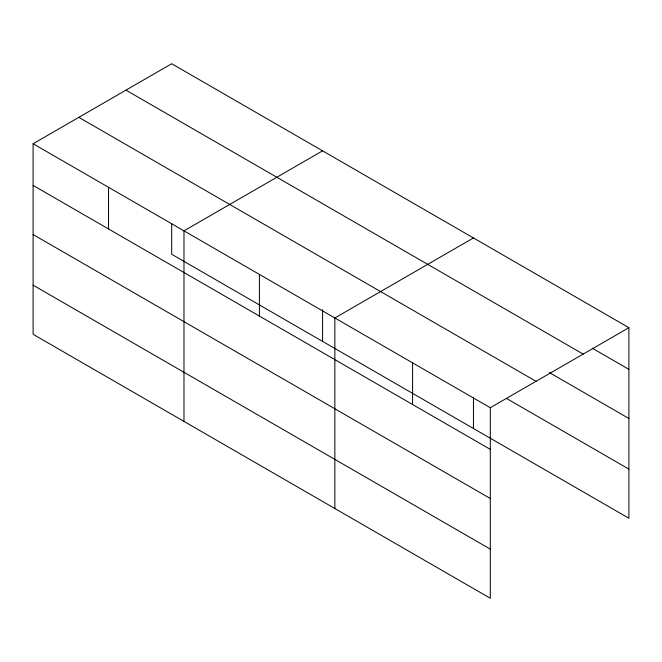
<?xml version="1.0" encoding="UTF-8"?>
<svg xmlns="http://www.w3.org/2000/svg" width="662" height="662" viewBox="0 0 662 662"><rect width="100%" height="100%" fill="white"/><g stroke="black" fill="none" stroke-linecap="round" stroke-linejoin="round"><path stroke-width="0.99" d="M490.302 498.511L490.302 407.718L33.1 143.753L33.1 334.302L490.302 598.266L490.302 498.511L33.1 234.547M171.698 223.574L171.698 254.282L628.9 518.247L628.9 327.698L171.698 63.734L33.1 143.753M322.576 150.845L183.978 230.864L183.978 421.413M473.454 237.948L334.848 317.967L334.848 508.515M490.302 407.718L628.9 327.698M592.275 348.204L628.9 369.355M125.962 90.14L583.164 354.104M549.386 372.582L628.9 418.492M78.836 117.348L536.038 381.312M506.504 398.45L628.9 469.11M33.1 185.41L490.302 449.374M33.1 285.173L490.302 549.129M473.454 397.788L473.454 428.496M412.575 362.842L412.575 404.499M322.576 309.659L322.576 341.393M259.413 274.416L259.413 316.072M108.535 187.305L108.535 228.969"/></g></svg>
